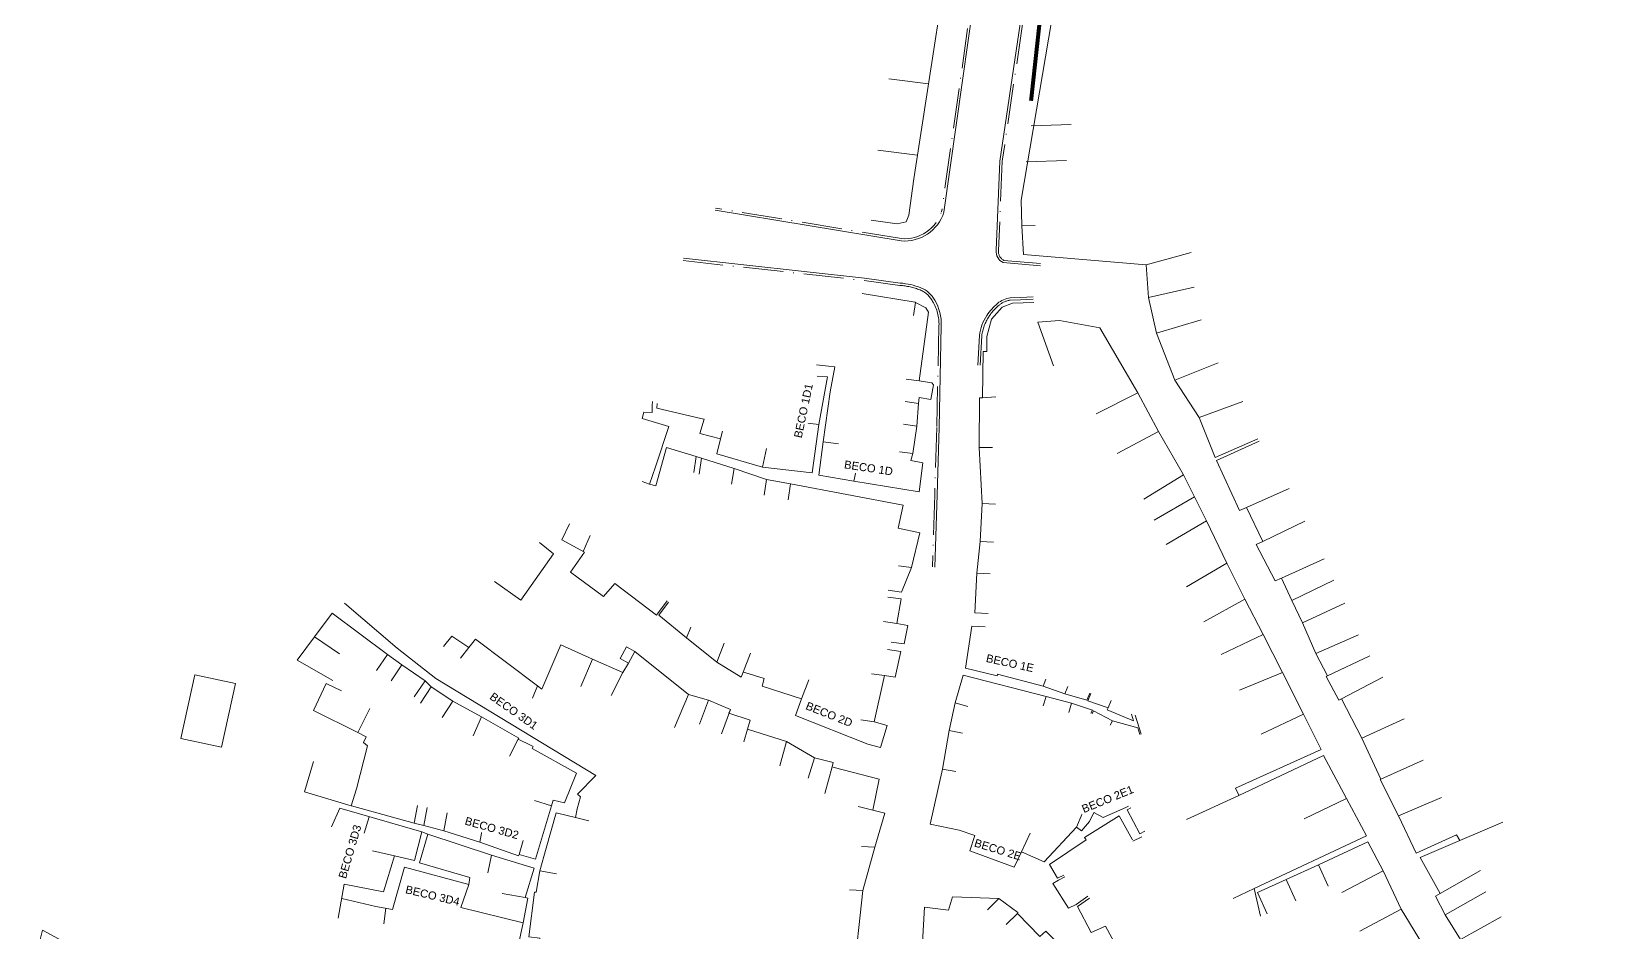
# Model space of a CAD drawing. Extents: x 359101 to 359770, y 7352318 to 7353133.
# Drawn here: x 359149.6 to 359386.9, y 7352724.7 to 7352859.8 of the extents above; entities that cross this region are included whole.
import ezdxf
from ezdxf.enums import TextEntityAlignment as Align

# ---------------------------------------------------------------- set-up
doc = ezdxf.new("R2010")
doc.units = 0
doc.header["$LTSCALE"] = 2.5
doc.set_wipeout_variables(frame=1)
doc.linetypes.add('AVT-LIN-GUIA DE RUA', pattern=[1.44, 0.96, -0.24, 0, -0.24])
doc.layers.add('AVT-LT-CAD-ETIQUETA NOME DE RUA', color=4, linetype='Continuous', lineweight=0)
for name, color, linetype, lineweight, true_color in [('AVT-LT-URB-DIVISA TERRENO OU AL PREDIAL', 7, 'Continuous', 13, 0x5c5c5c), ('AVT-LT-VIA-GUIA', 7, 'AVT-LIN-GUIA DE RUA', 15, 0x6e6e6e), ('AVT-LT-VIA-SARJETA', 7, 'Continuous', 0, 0xa6a6a6)]:
    doc.layers.add(name, color=color, linetype=linetype, lineweight=lineweight, true_color=true_color)
doc.layers.add('LIN - REDE 600 - PLUVIAL', color=24, linetype='Continuous')
doc.styles.add('CARIMBO', font='arial.ttf', dxfattribs={"height": 2})

msp = doc.modelspace()

# ---------------------------------------------------------------- linework, layer by layer
at = {"layer": 'AVT-LT-URB-DIVISA TERRENO OU AL PREDIAL', "flags": 128}
for points, elevation in [([(359281.87, 7352837.77), (359288.75, 7352882.12), (359243.67, 7352888.2)], 1.84), ([(359275.48, 7352831.59), (359279.37, 7352831), (359280.72, 7352831.3), (359281.13, 7352832.3), (359281.87, 7352837.77)], 1.84), ([(359298, 7352834.57), (359298.07, 7352830.73), (359298.31, 7352826.4)], 1.85), ([(359298.07, 7352830.73), (359300.07, 7352830.77)], 1.85), ([(359274.14, 7352820.55), (359282.1, 7352819.29), (359282.14, 7352819.23), (359283.7, 7352818.4), (359284.09, 7352817.79), (359282.7, 7352807.45), (359284.59, 7352807.19), (359284.83, 7352806.89), (359284.43, 7352804.69), (359282.66, 7352804.95), (359282.56, 7352804.07), (359282.33, 7352800.68), (359281.72, 7352796.56), (359281.44, 7352795.51), (359283.22, 7352795.19), (359282.7, 7352790.81)], 1.68), ([(359282.14, 7352819.23), (359281.83, 7352817.25)], 1.68), ([(359299.86, 7352819.21), (359296.68, 7352819.12), (359295.15, 7352818.5), (359293.52, 7352816.71), (359292.82, 7352814.1), (359292.84, 7352811.88), (359292.29, 7352811.88), (359292.18, 7352804.93), (359291.75, 7352804.91), (359291.69, 7352797.47), (359292.15, 7352789.06), (359291.85, 7352783.39), (359291.32, 7352778.6), (359291.02, 7352772.68)], 1.57), ([(359267.61, 7352793.34), (359268.27, 7352798.34), (359269.34, 7352805.81), (359270.04, 7352809.58), (359269.09, 7352809.68), (359267.28, 7352809.85)], 1.58), ([(359268.94, 7352808.09), (359267.65, 7352800.91), (359266.65, 7352793.69)], 1.84), ([(359268.94, 7352808.09), (359267.38, 7352808.19)], 1.84), ([(359282.7, 7352807.45), (359280.72, 7352807.73)], 1.68), ([(359242.62, 7352802.73), (359242.63, 7352803.76), (359242.69, 7352804.38)], 1.86), ([(359243.32, 7352803.39), (359243.39, 7352804.09)], 1.86), ([(359282.56, 7352804.07), (359280.58, 7352804.35)], 1.68), ([(359292.18, 7352804.93), (359294.18, 7352805.06)], 1.57), ([(359280.27, 7352788.83), (359263.39, 7352792.01), (359259.78, 7352792.68), (359254.92, 7352794.32), (359250.03, 7352795.85), (359249.23, 7352796.1), (359244.8, 7352797.48), (359243.17, 7352791.7), (359242.25, 7352791.98), (359243.12, 7352794.55), (359245.13, 7352800.64), (359241.16, 7352801.81), (359241.41, 7352802.78), (359242.62, 7352802.73)], 2.17), ([(359252.87, 7352798.77), (359249.78, 7352799.56), (359250.44, 7352801.7), (359249.94, 7352801.81), (359249.94, 7352801.81), (359243.32, 7352803.39)], 1.49), ([(359267.65, 7352800.91), (359264.7, 7352801.29)], 1.78), ([(359252.87, 7352798.77), (359253.17, 7352799.92)], 1.49), ([(359282.33, 7352800.68), (359280.35, 7352800.96)], 1.68), ([(359259.17, 7352794.54), (359252.32, 7352796.53), (359252.87, 7352798.77)], 1.7), ([(359259.17, 7352794.54), (359259.77, 7352797.33)], 1.7), ([(359268.27, 7352798.34), (359270.58, 7352798.03)], 1.58), ([(359281.72, 7352796.56), (359279.74, 7352796.84)], 1.68), ([(359291.69, 7352797.47), (359293.69, 7352797.45)], 1.57), ([(359249.23, 7352796.1), (359248.87, 7352793.73)], 1.54), ([(359250.03, 7352795.85), (359249.67, 7352793.48)], 1.55), ([(359254.92, 7352794.32), (359254.56, 7352791.95)], 1.58), ([(359266.65, 7352793.69), (359259.17, 7352794.54)], 2.05), ([(359272.88, 7352792.4), (359273.48, 7352795.18)], 1.69), ([(359242.25, 7352791.98), (359241.16, 7352792.36)], 1.69), ([(359259.78, 7352792.68), (359259.42, 7352790.31)], 1.59), ([(359263.39, 7352792.01), (359263.04, 7352789.64)], 1.62), ([(359282.7, 7352790.81), (359272.88, 7352792.4), (359267.61, 7352793.34)], 2.05), ([(359280.27, 7352788.83), (359279.53, 7352785.38), (359282.79, 7352784.68), (359281.55, 7352779.46), (359280.03, 7352775.77)], 2.18), ([(359292.15, 7352789.06), (359294.14, 7352788.95)], 1.57), ([(359229.12, 7352783.63), (359230.24, 7352786.04)], 1.96), ([(359222.93, 7352774.56), (359227.84, 7352781.51), (359225.76, 7352783.22)], 1.94), ([(359229.12, 7352783.63), (359232.5, 7352781.78)], 1.96), ([(359232.3, 7352781.89), (359233.34, 7352784.26)], 2.09), ([(359291.85, 7352783.39), (359293.85, 7352783.29)], 1.57), ([(359232.5, 7352781.78), (359230.38, 7352778.78), (359235.34, 7352775.1), (359237.05, 7352777.08), (359243.28, 7352772.34), (359243.44, 7352772.53)], 1.96), ([(359281.55, 7352779.46), (359279.57, 7352779.74)], 2.15), ([(359291.32, 7352778.6), (359293.32, 7352778.5)], 1.57), ([(359222.93, 7352774.56), (359219, 7352777.37)], 1.94), ([(359280.03, 7352775.77), (359278.05, 7352776.05)], 2.13), ([(359210.18, 7352762.81), (359204.4, 7352767.39), (359196.48, 7352774.12)], 2.25), ([(359243.44, 7352772.53), (359244.88, 7352774.48)], 1.96), ([(359243.66, 7352772.33), (359245.1, 7352774.28)], 1.93), ([(359279.96, 7352774.75), (359277.98, 7352775.03)], 2.14), ([(359279.96, 7352774.75), (359279.33, 7352771.09), (359281, 7352770.79), (359280.44, 7352768)], 2.14), ([(359243.66, 7352772.33), (359247.79, 7352768.91), (359252.32, 7352765.27), (359256, 7352763.04), (359256.28, 7352763.76), (359256.55, 7352763.71), (359259.43, 7352762.81), (359259.12, 7352761.69), (359265.04, 7352759.78), (359264.15, 7352757.28)], 1.96), ([(359247.79, 7352768.91), (359248.42, 7352770.54)], 1.96), ([(359279.33, 7352771.09), (359277.35, 7352771.37)], 2.1), ([(359290.57, 7352770.68), (359289.64, 7352764.38)], 1.57), ([(359290.57, 7352770.68), (359292.57, 7352770.58)], 1.57), ([(359291.02, 7352772.68), (359293.01, 7352772.58)], 1.57), ([(359212.58, 7352769.19), (359215.15, 7352767.46), (359216.16, 7352768.72), (359225.45, 7352761.7), (359226.08, 7352761.23)], 2.33), ([(359252.32, 7352765.27), (359253.42, 7352768.11)], 1.96), ([(359280.44, 7352768), (359278.46, 7352768.28)], 2.14), ([(359202.95, 7352766.44), (359201.32, 7352764.01)], 1.74), ([(359227.78, 7352744.55), (359229.49, 7352744.19), (359231.29, 7352748.6), (359224.67, 7352752.33), (359224.79, 7352752.6), (359224.51, 7352752.78), (359222.57, 7352753.71), (359222.63, 7352753.87), (359217.04, 7352757.05), (359212.77, 7352759.42), (359209.52, 7352761.57), (359208.58, 7352762.48), (359205.11, 7352764.89), (359202.95, 7352766.44)], 1.74), ([(359226.08, 7352761.23), (359228.94, 7352767.87), (359233.68, 7352765.7), (359238.23, 7352763.7), (359239.07, 7352765.11), (359240.05, 7352766.89), (359248.09, 7352760.44), (359251.08, 7352759.59), (359254.37, 7352758.18), (359254.16, 7352757.6), (359257.34, 7352756.55), (359256.95, 7352755.24), (359262.77, 7352753.35), (359266.96, 7352750.94), (359269.79, 7352750.22), (359269.61, 7352749.56), (359269.94, 7352749.45), (359276.66, 7352747.73)], 2.01), ([(359233.68, 7352765.7), (359231.95, 7352761.6)], 1.99), ([(359256.28, 7352763.76), (359257.37, 7352766.6)], 1.96), ([(359279.93, 7352766.89), (359279.06, 7352763.04), (359277.5, 7352763.26), (359275.91, 7352756.34), (359277.86, 7352755.75), (359276.87, 7352752.48)], 2.24), ([(359279.93, 7352766.89), (359277.95, 7352767.17)], 2.24), ([(359205.11, 7352764.89), (359203.48, 7352762.46)], 1.74), ([(359238.23, 7352763.7), (359236.51, 7352760.25)], 1.95), ([(359277.5, 7352763.26), (359275.52, 7352763.54)], 2.24), ([(359289.27, 7352763.33), (359288.08, 7352759.17), (359287.2, 7352755.01), (359286.2, 7352749.23), (359284.35, 7352740.97), (359288.67, 7352740.09)], 1.57), ([(359289.27, 7352763.33), (359301.71, 7352760.14), (359305.53, 7352759.12), (359308.65, 7352758.07)], 2.23), ([(359307.84, 7352759.56), (359304.54, 7352760.52), (359301.26, 7352761.65), (359294.45, 7352763.45), (359294.36, 7352763.23), (359289.64, 7352764.38)], 2.29), ([(359208.58, 7352762.48), (359206.94, 7352760.05)], 1.74), ([(359209.52, 7352761.57), (359207.88, 7352759.14)], 1.74), ([(359210.18, 7352762.81), (359234.19, 7352748.28)], 2.25), ([(359265.04, 7352759.78), (359266.14, 7352762.62)], 1.96), ([(359301.26, 7352761.65), (359301.7, 7352762.73)], 2.09), ([(359304.54, 7352760.52), (359304.99, 7352761.6)], 2.05), ([(359212.77, 7352759.42), (359211.14, 7352756.99)], 1.74), ([(359248.09, 7352760.44), (359246, 7352755.47)], 2.01), ([(359251.08, 7352759.59), (359249.74, 7352755.96)], 2.01), ([(359288.08, 7352759.17), (359290, 7352758.63)], 1.57), ([(359301.71, 7352760.14), (359301.29, 7352758.74)], 2.04), ([(359305.53, 7352759.12), (359305.11, 7352757.72)], 2.04), ([(359305.53, 7352759.12), (359305.11, 7352757.72)], 2.04), ([(359307.84, 7352759.56), (359308.29, 7352760.64)], 2.02), ([(359307.99, 7352759.47), (359308.44, 7352760.55)], 2.05), ([(359314.8, 7352756.47), (359310.88, 7352758.12), (359311, 7352758.42), (359307.99, 7352759.47)], 2.29), ([(359311, 7352758.42), (359311.45, 7352759.51)], 2.12), ([(359217.04, 7352757.05), (359215.81, 7352754.22)], 1.74), ([(359254.37, 7352758.18), (359253.03, 7352754.54)], 2.01), ([(359264.15, 7352757.28), (359274.99, 7352752.95), (359276.87, 7352752.48)], 1.96), ([(359275.91, 7352756.34), (359273.93, 7352756.62)], 2.24), ([(359308.65, 7352758.07), (359308.42, 7352757.6)], 2.23), ([(359308.83, 7352757.96), (359308.61, 7352757.54)], 2.11), ([(359308.83, 7352757.96), (359311.66, 7352756.46), (359315.48, 7352755.42)], 2.23), ([(359311.66, 7352756.46), (359311.33, 7352755.84)], 2.13), ([(359314.5, 7352757.47), (359314.8, 7352756.47)], 2.29), ([(359315.95, 7352754.49), (359315.05, 7352757.3)], 2.24), ([(359287.2, 7352755.01), (359289.16, 7352754.6)], 1.57), ([(359315.48, 7352755.42), (359315.78, 7352754.42)], 2.23), ([(359222.57, 7352753.71), (359221.23, 7352751.15)], 1.74), ([(359262.77, 7352753.35), (359261.77, 7352749.72)], 2.01), ([(359266.96, 7352750.94), (359266.04, 7352747.89)], 2.01), ([(359269.61, 7352749.56), (359268.51, 7352745.59)], 2.01), ([(359286.2, 7352749.23), (359288.17, 7352748.88)], 1.57), ([(359231.14, 7352741.96), (359231.39, 7352743.29), (359231.89, 7352745.08), (359231.44, 7352745.49), (359234.19, 7352748.28), (359234.19, 7352748.28)], 1.71), ([(359276.66, 7352747.73), (359275.74, 7352743.06), (359277.55, 7352742.6), (359276.03, 7352737.53), (359274.23, 7352731.03), (359272.8, 7352717.6)], 2.26), ([(359197.52, 7352743.7), (359198.29, 7352746.25)], 1.74), ([(359227.78, 7352744.55), (359227.54, 7352743.74), (359225.17, 7352735.74), (359222.71, 7352736.44), (359222.62, 7352736.21), (359216.8, 7352738.29), (359211.4, 7352739.99), (359208.39, 7352740.79), (359206.93, 7352741.12), (359197.53, 7352743.7)], 1.74), ([(359227.54, 7352743.74), (359224.99, 7352744.52)], 1.74), ([(359194.58, 7352740.57), (359195.81, 7352743.39)], 1.59), ([(359224.93, 7352734.36), (359218.53, 7352736.31), (359209.01, 7352739.46), (359208.12, 7352739.8), (359195.81, 7352743.39)], 2), ([(359200.19, 7352742.06), (359199.47, 7352739.64)], 2), ([(359206.93, 7352741.12), (359207.45, 7352743.79)], 1.74), ([(359208.39, 7352740.79), (359208.91, 7352743.45)], 1.74), ([(359211.4, 7352739.99), (359211.91, 7352742.65)], 1.74), ([(359247.84, 7352718.68), (359247.84, 7352718.68), (359239.72, 7352719.39), (359239.76, 7352719.6), (359234.36, 7352720.32), (359234.46, 7352720.76), (359227.96, 7352721.89), (359225.61, 7352722.4), (359225.8, 7352723.86), (359224.17, 7352724.07), (359225.01, 7352730.75), (359225.26, 7352730.79), (359225.82, 7352733.97), (359226.73, 7352737.35), (359228.23, 7352742.67), (359231.14, 7352741.96)], 2.35), ([(359231.14, 7352741.96), (359233.14, 7352741.48)], 1.71), ([(359275.74, 7352743.06), (359273.55, 7352743.61)], 2.26), ([(359313.66, 7352743.45), (359310.28, 7352741.95), (359308.87, 7352742.73), (359308.23, 7352741.38), (359307, 7352739.98), (359306.28, 7352740.5), (359301.43, 7352735.32), (359298.03, 7352736.82), (359296.95, 7352734.51), (359290.26, 7352736.96), (359291.03, 7352739.28), (359288.67, 7352740.09)], 1.97), ([(359314.67, 7352738.62), (359312.68, 7352742.23), (359307.49, 7352738.97), (359307.71, 7352738.61), (359302.24, 7352734.9), (359303.42, 7352732.85)], 1.91), ([(359306.28, 7352740.5), (359307.1, 7352742.52)], 1.97), ([(359308.87, 7352742.73), (359309.67, 7352744.19)], 1.97), ([(359313.66, 7352743.45), (359314.09, 7352743.69)], 1.97), ([(359315.76, 7352739.54), (359313.86, 7352743.14), (359314.44, 7352743.44)], 2.06), ([(359207.01, 7352735.51), (359208.12, 7352739.8)], 1.96), ([(359216.8, 7352738.29), (359217.32, 7352740.95)], 1.74), ([(359315.76, 7352739.54), (359316.5, 7352739.93)], 2.06), ([(359207.75, 7352735.18), (359209.01, 7352739.46)], 1.99), ([(359222.71, 7352736.44), (359223.29, 7352738.5)], 2.03), ([(359276.03, 7352737.53), (359274.03, 7352737.64)], 2.26), ([(359314.74, 7352738.43), (359316.05, 7352739.05)], 1.92), ([(359204.02, 7352736.22), (359200.71, 7352736.95)], 2), ([(359202.33, 7352730.8), (359204.02, 7352736.22), (359207.01, 7352735.51)], 2), ([(359207.74, 7352735.16), (359215.3, 7352732.96)], 2.24), ([(359218.02, 7352733.65), (359218.53, 7352736.31)], 2), ([(359215.13, 7352731.91), (359205.48, 7352734.51), (359203.72, 7352728.16), (359201.2, 7352728.64)], 2.4), ([(359215.3, 7352732.96), (359215.13, 7352731.91)], 2.24), ([(359224.93, 7352734.36), (359223.62, 7352729.97), (359224.02, 7352729.88), (359223.29, 7352726.17), (359222.41, 7352722.01), (359223.4, 7352721.72), (359222.98, 7352719), (359227.49, 7352718.5), (359227.42, 7352717.8), (359234.03, 7352716.54), (359234.08, 7352717.12), (359238.6, 7352715.96), (359240.61, 7352715.7), (359241.92, 7352715.41), (359246.88, 7352714.67), (359253.07, 7352714.12), (359258.68, 7352713.13), (359263.19, 7352712.75), (359263.2, 7352711.88), (359272.38, 7352711.11)], 2), ([(359225.82, 7352733.97), (359228.31, 7352733.53)], 2.35), ([(359303.57, 7352732.59), (359302.73, 7352732.05), (359305.07, 7352728.37), (359306.23, 7352728.92)], 1.91), ([(359304.36, 7352733.33), (359303.42, 7352732.85)], 1.91), ([(359304.51, 7352733.07), (359303.57, 7352732.59)], 1.91), ([(359202.33, 7352730.8), (359196.47, 7352731.97)], 2), ([(359215.13, 7352731.91), (359213.97, 7352728.46)], 2.24), ([(359223.62, 7352729.97), (359220.15, 7352730.59)], 2), ([(359274.23, 7352731.03), (359272.23, 7352731.14)], 2.26), ([(359287.68, 7352730.08), (359287.07, 7352728.05)], 2.09), ([(359305.14, 7352721.46), (359301.66, 7352724.9), (359300.76, 7352724.14), (359297.44, 7352727.59), (359297.5, 7352727.73), (359294.61, 7352729.8), (359287.68, 7352730.08)], 2.1), ([(359307.98, 7352730.15), (359306.23, 7352728.92)], 1.91), ([(359201.2, 7352728.64), (359196.08, 7352729.82)], 1.94), ([(359202.72, 7352728.35), (359202.38, 7352726.04)], 2.4), ([(359223.29, 7352726.17), (359213.97, 7352728.46)], 2), ([(359283.46, 7352728.5), (359283.16, 7352723.23), (359282.95, 7352719.51), (359284.13, 7352719.32), (359283.76, 7352715.31), (359283.68, 7352711.38), (359282.14, 7352711.67), (359281.75, 7352708.72), (359281.48, 7352706.22), (359282.01, 7352706.17), (359281.73, 7352704.56)], 2.3), ([(359283.46, 7352728.5), (359287.07, 7352728.05)], 2.09), ([(359294.61, 7352729.8), (359292.91, 7352728.14)], 1.97), ([(359306.32, 7352728.76), (359306.32, 7352728.76)], 1.91), ([(359308.2, 7352729.87), (359306.4, 7352728.6)], 2.03), ([(359306.4, 7352728.6), (359308.48, 7352724.72), (359310.6, 7352725.65), (359312.88, 7352721.54), (359313.7, 7352720.2), (359315.55, 7352717.06), (359316.32, 7352717.48), (359318.57, 7352714.27), (359320, 7352715.3)], 1.91), ([(359297.44, 7352727.59), (359295.74, 7352725.93)], 1.86)]:
    msp.add_lwpolyline(points, dxfattribs=dict(at, elevation=elevation))
for points in [[(359327.01, 7352877.56), (359305.7, 7352880.27), (359298, 7352834.57)], [(359327.06, 7352795.97), (359324.65, 7352801.98), (359321.03, 7352807.56), (359318.26, 7352814.62), (359317.07, 7352819.99), (359316.7, 7352824.85), (359298.31, 7352826.4)], [(359316.7, 7352824.85), (359323.45, 7352826.72)], [(359317.07, 7352819.99), (359323.91, 7352821.51)], [(359330.12, 7352746.35), (359342.96, 7352752.15), (359340.31, 7352757.47), (359337.19, 7352763.7), (359334.29, 7352769.4), (359331.51, 7352774.73), (359328.8, 7352780.13), (359325.75, 7352786.46), (359323.98, 7352790.05), (359322.32, 7352793.38), (359318.56, 7352799.88), (359315.49, 7352805.68), (359309.78, 7352815.4), (359303.74, 7352816.53), (359300.46, 7352816.28), (359302.84, 7352809.7)], [(359318.26, 7352814.62), (359324.97, 7352816.6)], [(359321.03, 7352807.56), (359327.52, 7352810.16)], [(359315.49, 7352805.68), (359309.23, 7352802.54)], [(359324.65, 7352801.98), (359331.22, 7352804.39)], [(359318.56, 7352799.88), (359312.39, 7352796.56)], [(359327.06, 7352795.97), (359333.48, 7352798.75)], [(359333.65, 7352798.41), (359327.27, 7352795.52), (359330.7, 7352788), (359331.75, 7352788.47), (359334.23, 7352783.39), (359333.23, 7352782.91), (359336.09, 7352777.46), (359337.04, 7352777.89), (359338.59, 7352774.51), (359340.16, 7352771.16), (359342.15, 7352766.55), (359343.92, 7352763.21), (359343.71, 7352763.11), (359345.61, 7352759.58), (359346.01, 7352759.79), (359349.04, 7352753.88), (359351.9, 7352747.72), (359351.8, 7352747.67), (359354.56, 7352742.23), (359357.22, 7352736.63), (359363.25, 7352739.39), (359363.77, 7352738.54)], [(359322.32, 7352793.38), (359316.36, 7352789.7)], [(359323.98, 7352790.05), (359317.91, 7352786.56)], [(359331.75, 7352788.47), (359338.15, 7352791.3)], [(359325.75, 7352786.46), (359319.7, 7352782.94)], [(359334.23, 7352783.39), (359340.53, 7352786.44)], [(359328.8, 7352780.13), (359322.77, 7352776.58)], [(359337.04, 7352777.89), (359343.42, 7352780.77)], [(359338.59, 7352774.51), (359344.88, 7352777.56)], [(359331.51, 7352774.73), (359325.38, 7352771.34)], [(359340.16, 7352771.16), (359346.5, 7352774.13)], [(359334.29, 7352769.4), (359327.95, 7352766.44)], [(359342.15, 7352766.55), (359348.55, 7352769.37)], [(359343.92, 7352763.21), (359350.25, 7352766.2)], [(359337.19, 7352763.7), (359330.7, 7352761.07)], [(359346.01, 7352759.79), (359352.23, 7352763)], [(359340.31, 7352757.47), (359333.98, 7352754.48)], [(359349.04, 7352753.88), (359355.4, 7352756.79)], [(359322.76, 7352741.69), (359330.61, 7352745.29), (359343.32, 7352751.29), (359346.74, 7352744.83), (359349.78, 7352739.21), (359332.94, 7352731.32), (359333.89, 7352727.18)], [(359351.9, 7352747.72), (359358.28, 7352750.59)], [(359330.12, 7352746.35), (359330.61, 7352745.3)], [(359346.74, 7352744.83), (359340.43, 7352741.79)], [(359354.56, 7352742.23), (359361.01, 7352744.95)], [(359363.77, 7352738.54), (359370.21, 7352741.29)], [(359333.41, 7352730.72), (359337.72, 7352732.66), (359342.58, 7352734.85), (359349.97, 7352738.32), (359352.25, 7352733.95), (359354.95, 7352728.23), (359358.15, 7352722.99), (359348.02, 7352717.51)], [(359386.93, 7352699.14), (359386.78, 7352697.98), (359383.42, 7352698.79), (359383.94, 7352700.24), (359379.77, 7352702.56), (359376.39, 7352705.14), (359371.87, 7352709.25), (359369.93, 7352713.8), (359369.43, 7352713.59), (359366.1, 7352719.23), (359363.86, 7352723.66), (359361.57, 7352727.36), (359360.09, 7352730.18), (359360.8, 7352730.58), (359357.8, 7352735.99), (359363.77, 7352738.54)], [(359342.58, 7352734.85), (359344.02, 7352731.66)], [(359337.72, 7352732.66), (359339.16, 7352729.47)], [(359352.25, 7352733.95), (359346.05, 7352730.71)], [(359360.8, 7352730.58), (359366.88, 7352734.04)], [(359196.46, 7352731.98), (359195.57, 7352726.89)], [(359332.94, 7352731.32), (359329.77, 7352729.83)], [(359333.41, 7352730.72), (359334.85, 7352727.53)], [(359361.57, 7352727.36), (359367.65, 7352730.82)], [(359354.95, 7352728.23), (359348.78, 7352724.93)], [(359363.86, 7352723.66), (359369.96, 7352727.08)]]:
    msp.add_lwpolyline(points, dxfattribs=at)
at = {"layer": 'AVT-LT-URB-DIVISA TERRENO OU AL PREDIAL', "ltscale": 2.5, "elevation": 1.84}
for points in [[(359284.08, 7352852), (359278.12, 7352852.75)], [(359282.42, 7352841.32), (359276.46, 7352842.07)]]:
    msp.add_lwpolyline(points, dxfattribs=at)
at = {"layer": 'AVT-LT-URB-DIVISA TERRENO OU AL PREDIAL', "ltscale": 2.5}
for points in [[(359299.46, 7352845.7), (359305.46, 7352845.91)], [(359298.75, 7352840.3), (359304.75, 7352840.51)]]:
    msp.add_lwpolyline(points, dxfattribs=at)
at = {"layer": 'AVT-LT-URB-DIVISA TERRENO OU AL PREDIAL', "ltscale": 3, "flags": 128}
for points, elevation in [([(359202.95, 7352766.44), (359194.65, 7352772.6), (359192.03, 7352769.08)], 1.74), ([(359192.03, 7352769.08), (359189.42, 7352765.55), (359194.77, 7352762.53)], 1.74), ([(359192.03, 7352769.08), (359195.74, 7352766.5)], 1.74), ([(359212.58, 7352769.19), (359211.34, 7352767.62)], 2.33), ([(359215.15, 7352767.46), (359213.91, 7352765.89)], 2.21), ([(359225.45, 7352761.7), (359224.69, 7352759.85)], 2.06), ([(359256.95, 7352755.24), (359256.38, 7352753.33)], 2.01), ([(359197.52, 7352743.7), (359190.5, 7352745.81), (359191.88, 7352750.37)], 1.74), ([(359298.03, 7352736.82), (359299.32, 7352739.6)], 1.97)]:
    msp.add_lwpolyline(points, dxfattribs=dict(at, elevation=elevation))
at = {"layer": 'AVT-LT-URB-DIVISA TERRENO OU AL PREDIAL', "flags": 128}
for points, elevation in [([(359238.81, 7352767.57), (359240.05, 7352766.89), (359239.07, 7352765.11), (359237.82, 7352765.8)], 1.97), ([(359303.55, 7352732.62), (359303.55, 7352732.62)], 1.91)]:
    msp.add_lwpolyline(points, close=True, dxfattribs=dict(at, elevation=elevation))
at = {"layer": 'AVT-LT-URB-DIVISA TERRENO OU AL PREDIAL', "ltscale": 3}
msp.add_lwpolyline([(359178.06, 7352752.52), (359171.98, 7352753.8), (359174.08, 7352763.36), (359180.17, 7352762.09)], close=True, dxfattribs=at)
at = {"layer": 'AVT-LT-URB-DIVISA TERRENO OU AL PREDIAL', "ltscale": 3, "flags": 128}
for points in [[(359196.05, 7352760.95), (359193.74, 7352762.05), (359191.84, 7352758.02), (359198.52, 7352754.71), (359200.32, 7352758.33)], [(359198.52, 7352754.71), (359199.76, 7352754.07), (359199.33, 7352753.22), (359199.96, 7352752.74), (359198.29, 7352746.25)], [(359153.67, 7352717.1), (359150.47, 7352717.89), (359150.55, 7352718.21), (359149.59, 7352718.45), (359151.23, 7352725.07), (359154.73, 7352723.15), (359153.67, 7352717.1)]]:
    msp.add_lwpolyline(points, dxfattribs=at)
at = {"layer": 'AVT-LT-VIA-GUIA', "ltscale": 2.5}
for points in [[(359248.53, 7352891.66), (359284.05, 7352886.98, -0.377568), (359292.5, 7352878.34), (359286.05, 7352832.83, -0.346302), (359280.04, 7352828.81), (359252.14, 7352833.39)], [(359328.03, 7352879.86), (359305.21, 7352882.68, 0.439413), (359300.85, 7352878.95), (359295.14, 7352840.4), (359294.57, 7352827.03, 0.298508), (359295.36, 7352825.54), (359300.9, 7352825.06)]]:
    msp.add_lwpolyline(points, format="xyb", dxfattribs=at)
at = {"layer": 'AVT-LT-VIA-GUIA', "ltscale": 2.5, "elevation": 1.61}
msp.add_lwpolyline([(359299.79, 7352819.74), (359297.89, 7352819.63), (359296.35, 7352819.58, 0.130556), (359294.66, 7352818.82, 0.079175), (359293.12, 7352817.07, 0.111059), (359292.06, 7352814.24), (359291.85, 7352809.82)], format="xyb", dxfattribs=at)
at = {"layer": 'AVT-LT-VIA-SARJETA', "ltscale": 2.5}
for points in [[(359248.58, 7352892), (359284.09, 7352887.32, -0.378296), (359292.85, 7352878.32), (359286.39, 7352832.75, -0.348386), (359279.99, 7352828.46), (359252.08, 7352833.05)], [(359328.07, 7352880.21), (359305.25, 7352883.03, 0.438041), (359300.5, 7352878.98), (359294.8, 7352840.43), (359294.22, 7352827.05, 0.308395), (359295.26, 7352825.2), (359300.87, 7352824.71)]]:
    msp.add_lwpolyline(points, format="xyb", dxfattribs=at)
at = {"layer": 'AVT-LT-VIA-SARJETA', "ltscale": 2.5, "elevation": 1.61}
msp.add_lwpolyline([(359299.77, 7352820.09), (359297.87, 7352819.98), (359296.32, 7352819.93, 0.132125), (359294.44, 7352819.09, 0.079151), (359292.82, 7352817.26, 0.111516), (359291.71, 7352814.27), (359291.5, 7352809.84)], format="xyb", dxfattribs=at)
at = {"layer": 'LIN - REDE 600 - PLUVIAL', "const_width": 0.6}
msp.add_lwpolyline([(359299.46, 7352849.47), (359301.89, 7352871.76), (359304.31, 7352889.61), (359304.97, 7352895.33), (359305.37, 7352899.31), (359307.09, 7352913.67), (359311.71, 7352949.03), (359315.82, 7352977.78), (359318.06, 7352994.75), (359319.64, 7353003.61), (359320.79, 7353013.56), (359321.93, 7353021.83), (359326.27, 7353055.32)], dxfattribs=at)

# ---------------------------------------------------------------- texts
at = {"layer": 'AVT-LT-CAD-ETIQUETA NOME DE RUA', "linetype": 'Continuous', "ltscale": 4, "style": 'CARIMBO'}
msp.add_text('BECO 2E', height=1.2, rotation=342.8363, dxfattribs=at).set_placement((359294.49, 7352737.16), align=Align.MIDDLE_CENTER)

# ---------------------------------------------------------------- next in the draw order: wipeouts: each hides what was drawn before it
at = {"linetype": 'Continuous', "ltscale": 4}
for points in [[(359265.43, 7352798.43), (359267.21, 7352806.94), (359265.17, 7352807.37), (359263.39, 7352798.85)], [(359271, 7352793.97), (359278.9, 7352792.79), (359279.21, 7352794.85), (359271.31, 7352796.03)], [(359292.24, 7352764.96), (359299.94, 7352763.26), (359300.39, 7352765.29), (359292.68, 7352766.99)], [(359217.66, 7352759.64), (359224.78, 7352754.64), (359225.98, 7352756.34), (359218.85, 7352761.34)], [(359265.11, 7352757.97), (359272.53, 7352755), (359273.3, 7352756.93), (359265.88, 7352759.9)], [(359307.26, 7352742.1), (359315.23, 7352745.36), (359314.44, 7352747.29), (359306.47, 7352744.03)], [(359214.04, 7352740.6), (359222.42, 7352738.25), (359222.98, 7352740.25), (359214.61, 7352742.6)], [(359197.06, 7352732.29), (359199.57, 7352740.86), (359197.57, 7352741.45), (359195.06, 7352732.88)], [(359205.15, 7352730.28), (359213.62, 7352728.25), (359214.1, 7352730.28), (359205.64, 7352732.31)]]:
    msp.add_wipeout(points, dxfattribs=at).dxf.layer = 'AVT-LT-CAD-ETIQUETA NOME DE RUA'

# ---------------------------------------------------------------- next in the draw order: wipeouts: each hides what was drawn before it
for points in [[(359265.43, 7352798.43), (359267.21, 7352806.94), (359265.17, 7352807.37), (359263.39, 7352798.85)], [(359271, 7352793.97), (359278.9, 7352792.79), (359279.21, 7352794.85), (359271.31, 7352796.03)], [(359292.24, 7352764.96), (359299.94, 7352763.26), (359300.39, 7352765.29), (359292.68, 7352766.99)], [(359217.66, 7352759.64), (359224.78, 7352754.64), (359225.98, 7352756.34), (359218.85, 7352761.34)], [(359265.11, 7352757.97), (359272.53, 7352755), (359273.3, 7352756.93), (359265.88, 7352759.9)], [(359307.26, 7352742.1), (359315.23, 7352745.36), (359314.44, 7352747.29), (359306.47, 7352744.03)], [(359214.04, 7352740.6), (359222.42, 7352738.25), (359222.98, 7352740.25), (359214.61, 7352742.6)], [(359197.06, 7352732.29), (359199.57, 7352740.86), (359197.57, 7352741.45), (359195.06, 7352732.88)], [(359205.15, 7352730.28), (359213.62, 7352728.25), (359214.1, 7352730.28), (359205.64, 7352732.31)]]:
    msp.add_wipeout(points, dxfattribs=at).dxf.layer = 'AVT-LT-CAD-ETIQUETA NOME DE RUA'

# ---------------------------------------------------------------- next in the draw order: linework, layer by layer
at = {"layer": 'AVT-LT-VIA-GUIA', "ltscale": 2.5}
msp.add_lwpolyline([(359247.29, 7352825.5), (359274.43, 7352822.51), (359279.79, 7352821.78, -0.077764), (359282.81, 7352821.1, -0.185685), (359284.7, 7352819.38, -0.14951), (359285.65, 7352815.74), (359285.32, 7352800.47), (359285.02, 7352790.38), (359284.67, 7352779.56)], format="xyb", dxfattribs=at)
at = {"layer": 'AVT-LT-VIA-SARJETA', "ltscale": 2.5}
msp.add_lwpolyline([(359247.33, 7352825.85), (359274.47, 7352822.86), (359279.83, 7352822.13, -0.077436), (359282.94, 7352821.42, -0.184576), (359285.01, 7352819.55, -0.148826), (359286, 7352815.72), (359285.67, 7352800.47), (359285.37, 7352790.37), (359285.02, 7352779.54)], format="xyb", dxfattribs=at)

# ---------------------------------------------------------------- next in the draw order: texts
at = {"layer": 'AVT-LT-CAD-ETIQUETA NOME DE RUA', "linetype": 'Continuous', "ltscale": 4, "style": 'CARIMBO'}
for s, rotation, p in [('BECO 1D1', 78.1752, (359265.32, 7352802.99)), ('BECO 1D', 351.4486, (359275.09, 7352794.41)), ('BECO 1E', 347.5705, (359296.3, 7352765.13)), ('BECO 3D1', 324.9226, (359221.89, 7352757.94)), ('BECO 2D', 338.1876, (359269.19, 7352757.45)), ('BECO 2E1', 22.2176, (359310.94, 7352744.73)), ('BECO 3D2', 344.3386, (359218.6, 7352740.4)), ('BECO 3D3', 73.6554, (359197.31, 7352736.85)), ('BECO 3D4', 346.5194, (359209.72, 7352730.26))]:
    msp.add_text(s, height=1.2, rotation=rotation, dxfattribs=at).set_placement(p, align=Align.MIDDLE_CENTER)

doc.saveas('drawing.dxf')
